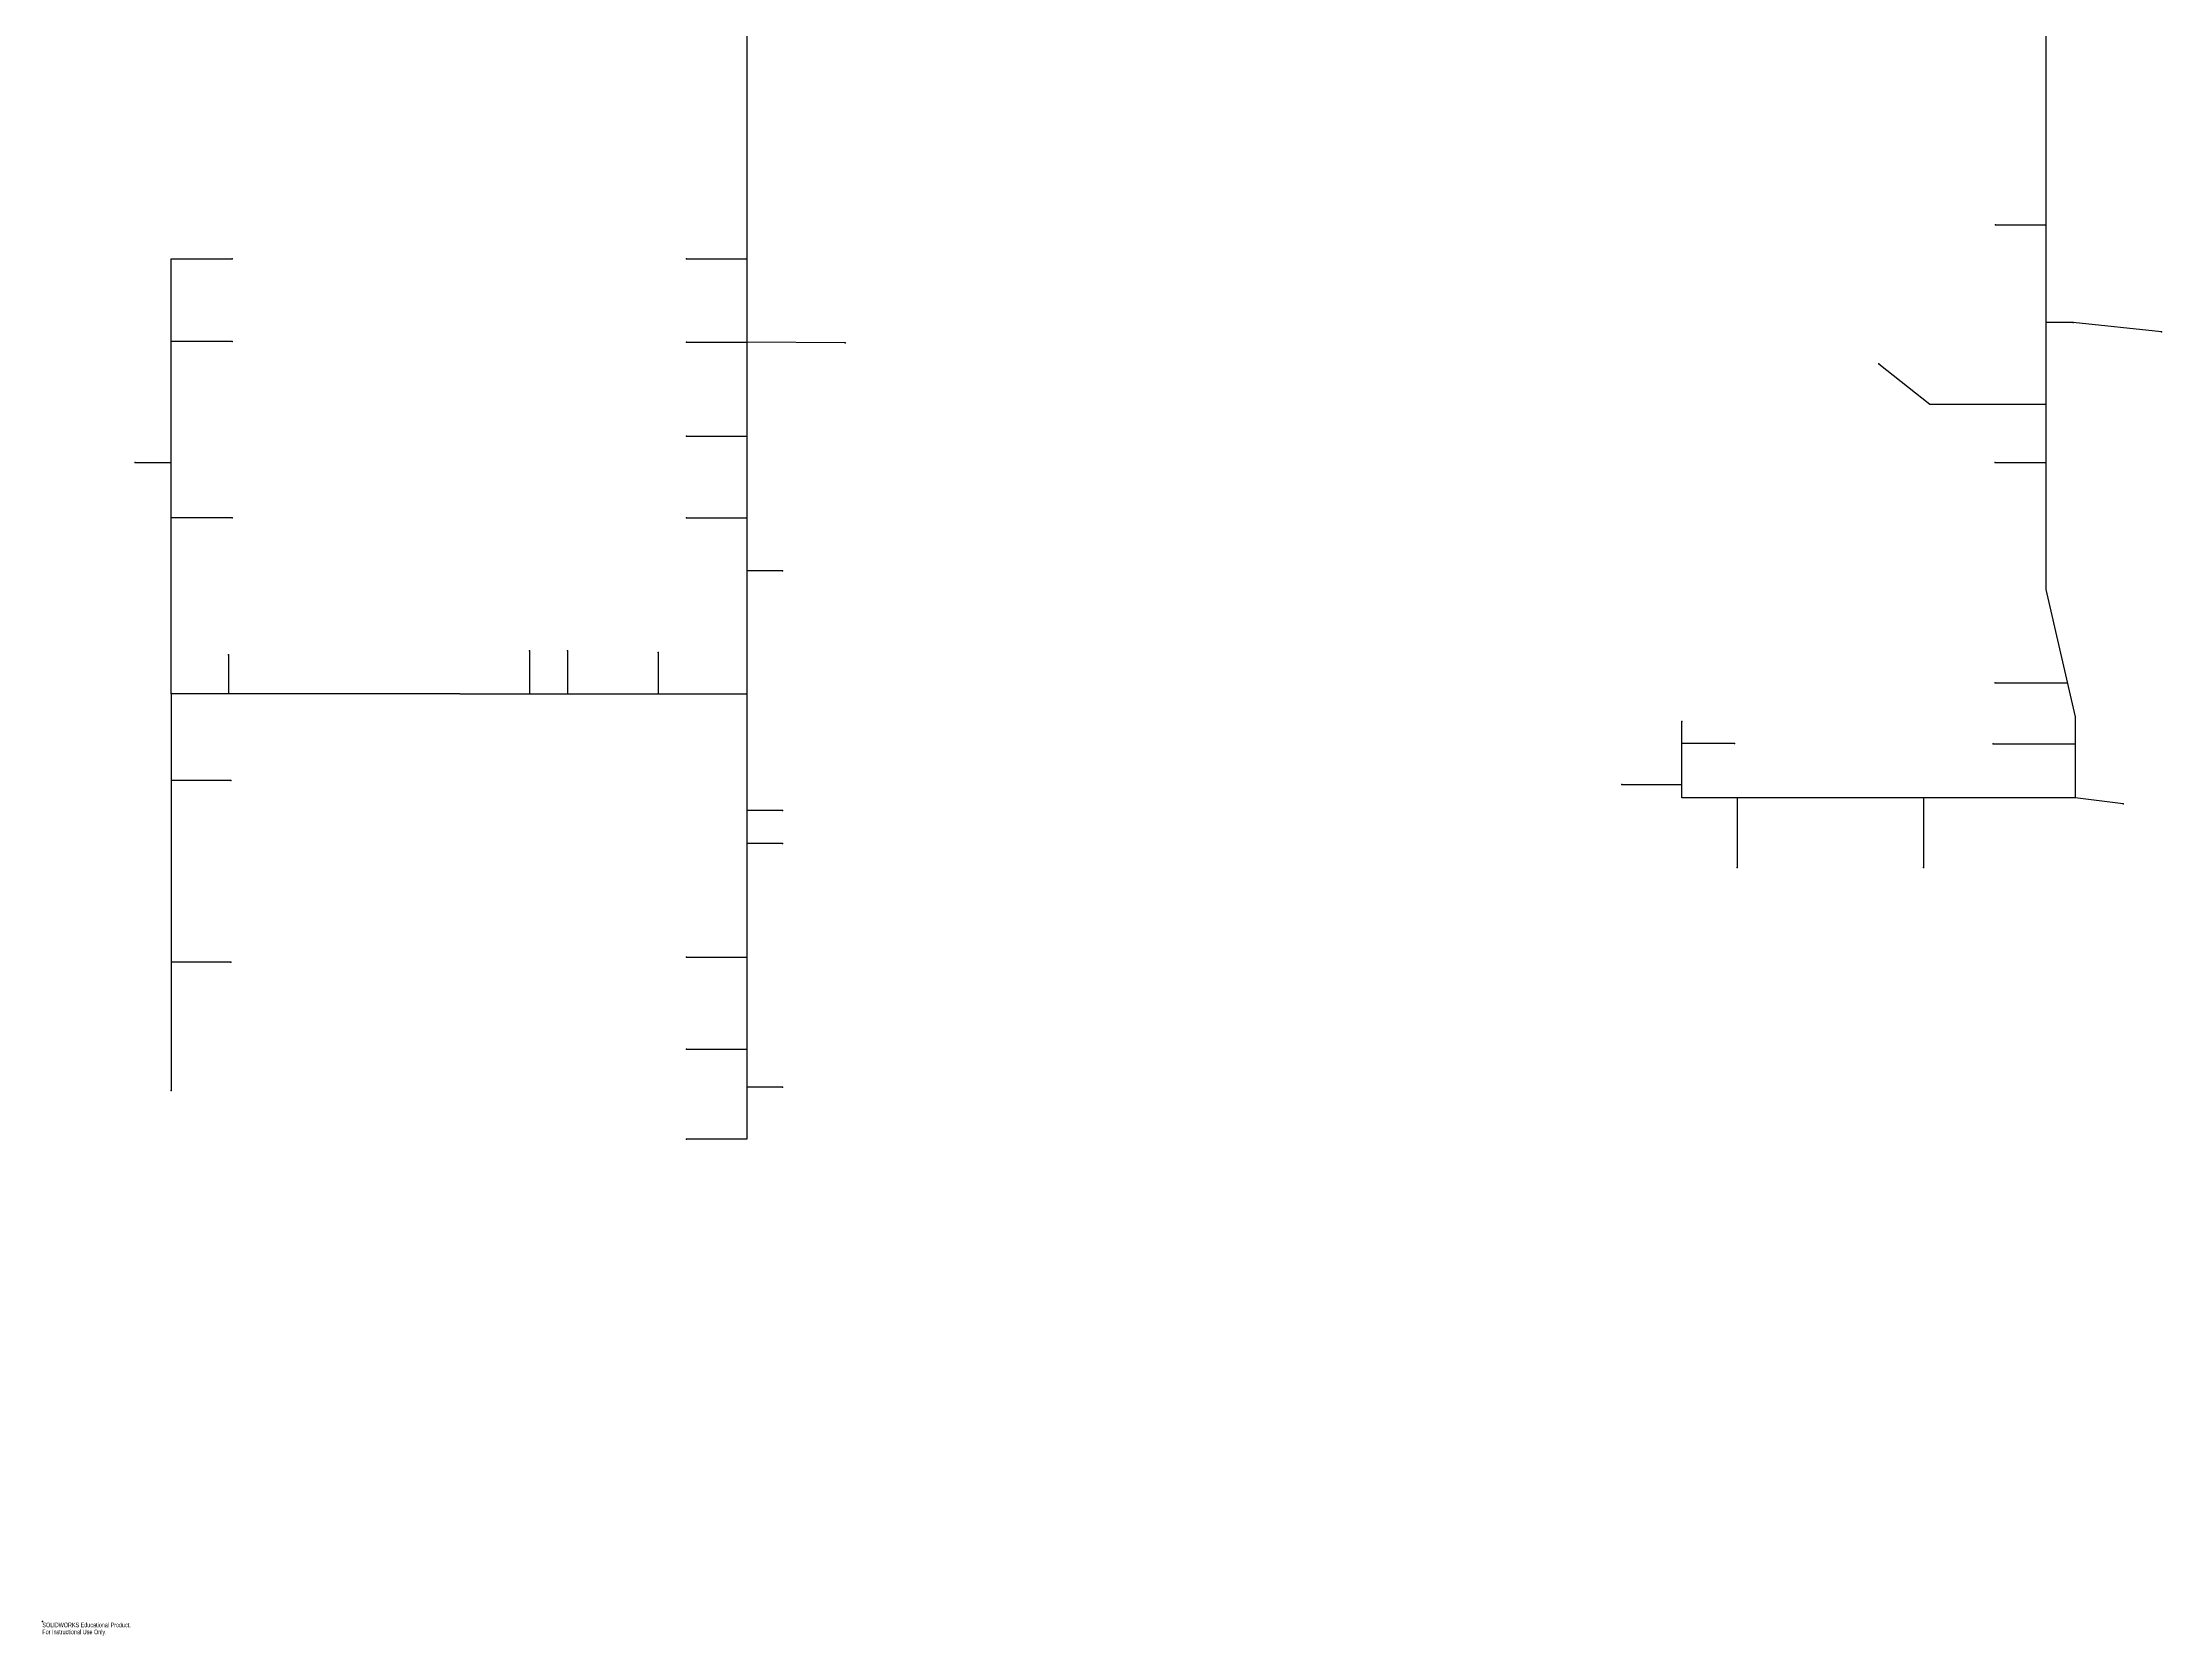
# Model space of a CAD drawing. Header units: inches. Extents: x 0 to 100, y -1 to 130.
# Drawn here: x 0 to 86.9, y -0.6 to 64.8 of the extents above; entities that cross this region are included whole.
import ezdxf

# ---------------------------------------------------------------- set-up
doc = ezdxf.new("R2010")
doc.units = ezdxf.units.IN
doc.header["$MEASUREMENT"] = 0
doc.header["$PDSIZE"] = -1
doc.styles.add('SLDTEXTSTYLE0', font='TXT', dxfattribs={"width": 0.7})

msp = doc.modelspace()

# ---------------------------------------------------------------- linework, layer by layer
at = {"color": 7, "linetype": 'Continuous'}
for p, q in [((28.901, 91.979), (28.901, 19.799)), ((82.195, 73.774), (82.195, 42.363)), ((80.132, 57.323), (82.195, 57.323)), ((5.288, 38.077), (5.288, 55.93)), ((5.288, 55.93), (7.793, 55.925)), ((26.425, 55.93), (28.901, 55.93)), ((83.325, 53.322), (82.195, 53.322)), ((86.949, 52.932), (83.325, 53.322)), ((7.793, 52.532), (5.288, 52.532)), ((26.425, 52.511), (28.901, 52.511)), ((32.932, 52.488), (28.901, 52.511)), ((75.343, 51.625), (77.437, 49.97)), ((77.437, 49.97), (82.195, 49.97)), ((26.425, 48.653), (28.901, 48.653)), ((3.812, 47.567), (5.288, 47.567)), ((80.124, 47.567), (82.195, 47.567)), ((7.793, 45.301), (5.288, 45.301)), ((26.425, 45.293), (28.901, 45.293)), ((30.369, 43.124), (28.901, 43.124)), ((82.195, 42.363), (83.399, 37.134)), ((7.642, 39.681), (7.642, 38.077)), ((19.989, 39.845), (19.989, 38.077)), ((21.55, 39.845), (21.55, 38.077)), ((25.259, 39.771), (25.259, 38.077)), ((80.124, 38.523), (83.079, 38.523)), ((17.13, 38.077), (5.288, 38.077)), ((5.288, 38.077), (5.288, 21.793)), ((17.13, 38.077), (28.901, 38.077)), ((67.268, 33.813), (67.268, 36.948)), ((83.399, 37.134), (83.399, 33.813)), ((69.429, 36.038), (67.268, 36.038)), ((80.043, 36.02), (83.399, 36.02)), ((7.731, 34.52), (5.288, 34.52)), ((64.808, 34.355), (67.268, 34.355)), ((30.369, 33.288), (28.901, 33.288)), ((69.53, 33.813), (67.268, 33.813)), ((77.176, 33.813), (69.53, 33.813)), ((69.53, 33.813), (69.53, 30.944)), ((83.399, 33.813), (77.176, 33.813)), ((77.176, 33.813), (77.176, 30.944)), ((85.371, 33.569), (83.399, 33.813)), ((30.369, 31.928), (28.901, 31.928)), ((7.731, 27.059), (5.288, 27.059)), ((26.425, 27.275), (28.901, 27.275)), ((26.425, 23.495), (28.901, 23.495)), ((30.369, 21.93), (28.901, 21.93)), ((28.901, 19.799), (26.425, 19.799))]:
    msp.add_line(p, q, dxfattribs=at)
for p in [(80.132, 57.323), (7.793, 55.925), (26.425, 55.93), (83.325, 53.322), (7.793, 52.532), (26.425, 52.511), (32.932, 52.488), (86.949, 52.932), (75.343, 51.625), (26.425, 48.653), (3.812, 47.567), (80.124, 47.567), (7.793, 45.301), (26.425, 45.293), (30.369, 43.124), (7.642, 39.681), (19.989, 39.845), (21.55, 39.845), (25.259, 39.771), (80.124, 38.523), (67.268, 36.948), (69.429, 36.038), (80.043, 36.02), (7.731, 34.52), (64.808, 34.355), (30.369, 33.288), (85.371, 33.569), (30.369, 31.928), (69.53, 30.944), (69.53, 30.944), (77.176, 30.944), (77.176, 30.944), (7.731, 27.059), (26.425, 27.275), (26.425, 23.495), (5.288, 21.793), (30.369, 21.93), (26.425, 19.799), (0, 0)]:
    msp.add_point(p, dxfattribs=at)

# ---------------------------------------------------------------- texts
at = {"color": 7, "linetype": 'Continuous', "char_height": 0.1903, "attachment_point": 1, "style": 'SLDTEXTSTYLE0'}
for s, insert in [('SOLIDWORKS Educational Product.', (0, -0.04)), ('For Instructional Use Only.', (0, -0.326))]:
    msp.add_mtext(s, dxfattribs=dict(at, insert=insert))

doc.saveas('drawing.dxf')
